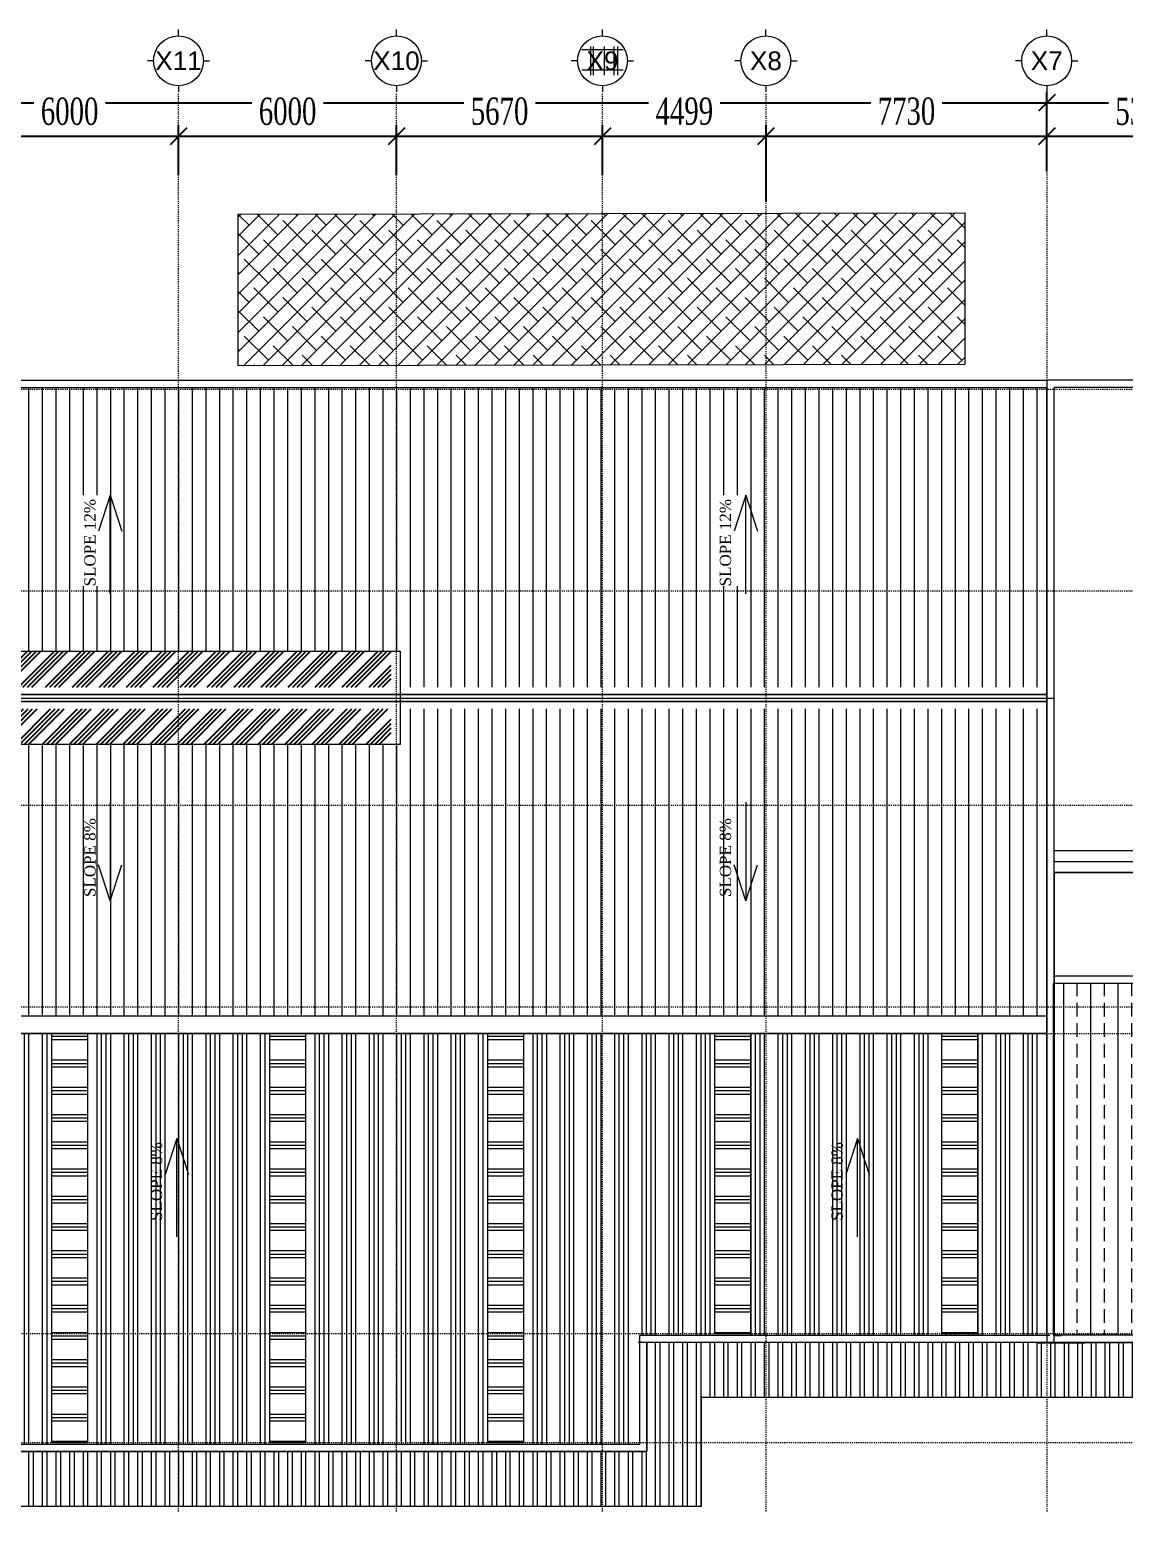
# Model space of a CAD drawing. Header units: inches. Extents: x 340055 to 349452, y -34649 to -30845.
# Drawn here: x 343704.4 to 343804.8, y -31976.6 to -31840.6 of the extents above; entities that cross this region are included whole.
import ezdxf
from ezdxf.enums import TextEntityAlignment as Align

# ---------------------------------------------------------------- set-up
doc = ezdxf.new("R2010")
doc.units = ezdxf.units.IN
doc.header["$MEASUREMENT"] = 0
for name, pattern in [('XRF-A-GRID LINE$0$CENTER', [50.8, 31.75, -6.35, 6.35, -6.35]), ('XRF-A-RF PLAN$0$ACAD_ISO02W100', [15, 12, -3]), ('XRF-A-RF PLAN$0$HIDDEN2', [0.1875, 0.125, -0.0625])]:
    doc.linetypes.add(name, pattern=pattern)
for name, color, linetype, lineweight in [('XRF-A-GRID LINE$0$text', 2, 'Continuous', 20), ('XRF-A-GRID LINE$0$TL-AXIS', 252, 'Continuous', 15), ('XRF-A-GRID LINE$0$ZONES', 7, 'Continuous', 9), ('XRF-A-RF PLAN$0$TL- Brick wall', 132, 'Continuous', 15), ('XRF-A-RF PLAN$0$TL-layout', 140, 'Continuous', 15), ('XRF-A-RF PLAN$0$TL-Platform', 5, 'Continuous', 15), ('XRF-A-RF PLAN$0$TL-WWT', 142, 'Continuous', 15)]:
    doc.layers.add(name, color=color, linetype=linetype, lineweight=lineweight)
doc.layers.add('XRF-A-RF PLAN$0$00 - BORDER', color=7, linetype='Continuous', plot=False)
for name, color, linetype in [('XRF-A-RF PLAN$0$cat1', 31, 'Continuous'), ('XRF-A-RF PLAN$0$hidden', 2, 'XRF-A-RF PLAN$0$HIDDEN2'), ('XRF-A-RF PLAN$0$TITLE-TEXT', 130, 'Continuous'), ('XRF-A-RF PLAN$0$TL-Roof', 60, 'Continuous'), ('XRF-A-RF PLAN$0$TUONG', 2, 'Continuous')]:
    doc.layers.add(name, color=color, linetype=linetype)
doc.styles.add('ST1', font='times.ttf', dxfattribs={"width": 0.7})
doc.styles.add('XRF-A-GRID LINE$0$ARIALH', font='')
doc.styles.add('XRF-A-RF PLAN$0$VNH', font='', dxfattribs={"height": 150})
doc.styles.get('XRF-A-GRID LINE$0$ARIALH').set_extended_font_data('.VnArialH')
doc.styles.get('XRF-A-RF PLAN$0$VNH').set_extended_font_data('.VnAvantH')
doc.dimstyles.new('300', dxfattribs={"dimtxt": 2.5, "dimasz": 1.5, "dimexe": 1, "dimexo": 0, "dimgap": 1, "dimtad": 1, "dimtoh": 1, "dimdec": 0, "dimlfac": 300, "dimzin": 0, "dimdsep": 46, "dimtxsty": 'ST1', "dimblk": 'OBLIQUE', "dimcen": 1, "dimdle": 1, "dimclrd": 8, "dimclre": 8, "dimclrt": 3, "dimadec": 0, "dimazin": 0, "dimtfac": 1, "dimtdec": 0, "dimtix": 1, "dimtofl": 0, "dimtmove": 1, "dimatfit": 3, "dimfxl": 0, "dimtolj": 1, "dimtzin": 0, "dimlwd": -1, "dimlwe": -1, "dimarcsym": 0})
pattern_1 = [(90, (6532.0921, 3803.1944), (-1.25, 2e-16), [])]
pattern_2 = [(90, (353505.5476, -27628.2967), (-1.25, 2e-16), [])]
pattern_3 = [(0, (353505.5476, -27628.2967), (0, 2.5), []), (0, (353505.5476, -27627.9842), (0, 2.5), []), (0, (353505.5476, -27627.6717), (0, 2.5), [])]

# ---------------------------------------------------------------- blocks, each defined once
blk = doc.blocks.new('XRF-A-GRID LINE$0$truc')
at = {"layer": 'XRF-A-GRID LINE$0$text', "color": 8}
for p, q in [((0, 4), (0, 5)), ((-4, 0), (-5, 0)), ((4, 0), (5, 0)), ((0, -4), (0, -5))]:
    blk.add_line(p, q, dxfattribs=at)
blk.add_circle((0, 0), 4, dxfattribs=at)
at = {"layer": 'XRF-A-GRID LINE$0$text', "color": 8, "style": 'XRF-A-GRID LINE$0$ARIALH'}
blk.add_attdef('TENTRUCDINHVI', text='', height=3, dxfattribs=at).set_placement((0, 0), align=Align.MIDDLE)
blk = doc.blocks.new('XRF-A-GRID LINE')
at = {"layer": 'XRF-A-GRID LINE$0$TL-AXIS', "linetype": 'XRF-A-GRID LINE$0$CENTER', "lineweight": 0, "ltscale": 0.01}
for p, q in [((-2936254, -1304492), (-2936254, -1265461)), ((-2930254, -1304492), (-2930254, -1265461)), ((-2924584, -1304492), (-2924584, -1265461)), ((-2920085, -1304492), (-2920085, -1265461)), ((-2912355, -1265461), (-2912355, -1304492)), ((-2983971, -1273596), (-2908067, -1273596)), ((-2983971, -1279146), (-2907862, -1279146)), ((-2983971, -1285046), (-2907862, -1285046)), ((-2983971, -1290596), (-2907862, -1290596)), ((-2984252, -1291336), (-2907851, -1291336)), ((-2984143, -1299596), (-2907802, -1299596)), ((-2984143, -1302596), (-2907848, -1302596))]:
    blk.add_line(p, q, dxfattribs=at)
ref = blk.add_blockref('XRF-A-GRID LINE$0$truc', (-2936259, -1264549), dxfattribs=dict(at, xscale=171.4285714291036, yscale=171.4285714291036, zscale=171.4285714291036, rotation=179.9999999999961))
ref.add_attrib('TENTRUCDINHVI', 'X11', dxfattribs={"layer": 'XRF-A-GRID LINE$0$ZONES', "height": 514.3, "style": 'XRF-A-GRID LINE$0$ARIALH'}).set_placement((-2936259, -1264549), align=Align.MIDDLE)
ref = blk.add_blockref('XRF-A-GRID LINE$0$truc', (-2930259, -1264549), dxfattribs=dict(at, xscale=171.4285714291036, yscale=171.4285714291036, zscale=171.4285714291036, rotation=179.9999999999961))
ref.add_attrib('TENTRUCDINHVI', 'X10', dxfattribs={"layer": 'XRF-A-GRID LINE$0$ZONES', "height": 514.3, "style": 'XRF-A-GRID LINE$0$ARIALH'}).set_placement((-2930259, -1264549), align=Align.MIDDLE)
ref = blk.add_blockref('XRF-A-GRID LINE$0$truc', (-2924589, -1264549), dxfattribs=dict(at, xscale=171.4285714291036, yscale=171.4285714291036, zscale=171.4285714291036, rotation=179.9999999999922))
ref.add_attrib('TENTRUCDINHVI', 'X9', dxfattribs={"layer": 'XRF-A-GRID LINE$0$ZONES', "height": 514.3, "style": 'XRF-A-GRID LINE$0$ARIALH'}).set_placement((-2924589, -1264549), align=Align.MIDDLE)
ref = blk.add_blockref('XRF-A-GRID LINE$0$truc', (-2920090, -1264549), dxfattribs=dict(at, xscale=171.4285714291036, yscale=171.4285714291036, zscale=171.4285714291036, rotation=179.9999999999922))
ref.add_attrib('TENTRUCDINHVI', 'x8', dxfattribs={"layer": 'XRF-A-GRID LINE$0$ZONES', "height": 514.3, "style": 'XRF-A-GRID LINE$0$ARIALH'}).set_placement((-2920090, -1264549), align=Align.MIDDLE)
ref = blk.add_blockref('XRF-A-GRID LINE$0$truc', (-2912360, -1264549), dxfattribs=dict(at, xscale=171.4285714291036, yscale=171.4285714291036, zscale=171.4285714291036, rotation=179.9999999999922))
ref.add_attrib('TENTRUCDINHVI', 'x7', dxfattribs={"layer": 'XRF-A-GRID LINE$0$ZONES', "height": 514.3, "style": 'XRF-A-GRID LINE$0$ARIALH'}).set_placement((-2912360, -1264549), align=Align.MIDDLE)
blk = doc.blocks.new('_Oblique')
at = {"color": 0, "linetype": 'ByBlock', "lineweight": -2}
blk.add_line((-0.5, -0.5), (0.5, 0.5), dxfattribs=at)
blk = doc.blocks.new('*D482')
at = {"color": 8, "linetype": 'Continuous', "transparency": 16777216}
for p, q in [((343598.03, -31853.61), (343598.03, -31846.31)), ((343797.7, -31853.61), (343797.7, -31846.31)), ((343597.03, -31847.31), (343798.7, -31847.31))]:
    blk.add_line(p, q, dxfattribs=at)
at = {"layer": 'Defpoints', "color": 0, "transparency": 16777216}
for p in [(343797.7, -31847.31), (343598.03, -31853.61), (343797.7, -31853.61)]:
    blk.add_point(p, dxfattribs=at)
at = {"color": 8, "transparency": 16777216, "xscale": 1.5, "yscale": 1.5, "zscale": 1.5, "rotation": 180}
blk.add_blockref('_Oblique', (343598.03, -31847.31), dxfattribs=at)
at = {"color": 8, "transparency": 16777216, "xscale": 1.5, "yscale": 1.5, "zscale": 1.5}
blk.add_blockref('_Oblique', (343797.7, -31847.31), dxfattribs=at)
at = {"color": 3, "transparency": 16777216, "insert": (343697.86, -31845.03), "char_height": 2.5, "attachment_point": 5, "style": 'ST1', "bg_fill": 3, "box_fill_scale": 1.25, "bg_fill_color": 256, "bg_fill_true_color": 13158600, "bg_fill_transparency": 0}
blk.add_mtext('\\A1;59900', dxfattribs=at)
blk = doc.blocks.new('*D483')
at = {"color": 8, "linetype": 'Continuous', "transparency": 16777216}
for p, q in [((343797.7, -31853.61), (343797.7, -31846.31)), ((343920.53, -31853.61), (343920.53, -31846.31)), ((343796.7, -31847.31), (343921.53, -31847.31))]:
    blk.add_line(p, q, dxfattribs=at)
at = {"layer": 'Defpoints', "color": 0, "transparency": 16777216}
for p in [(343920.53, -31847.31), (343797.7, -31853.61), (343920.53, -31853.61)]:
    blk.add_point(p, dxfattribs=at)
at = {"color": 8, "transparency": 16777216, "xscale": 1.5, "yscale": 1.5, "zscale": 1.5, "rotation": 180}
blk.add_blockref('_Oblique', (343797.7, -31847.31), dxfattribs=at)
at = {"color": 8, "transparency": 16777216, "xscale": 1.5, "yscale": 1.5, "zscale": 1.5}
blk.add_blockref('_Oblique', (343920.53, -31847.31), dxfattribs=at)
at = {"color": 3, "transparency": 16777216, "insert": (343859.11, -31845.04), "char_height": 2.5, "attachment_point": 5, "style": 'ST1', "bg_fill": 3, "box_fill_scale": 1.25, "bg_fill_color": 256, "bg_fill_true_color": 13158600, "bg_fill_transparency": 0}
blk.add_mtext('\\A1;36850', dxfattribs=at)
blk = doc.blocks.new('*D489')
at = {"color": 8, "linetype": 'Continuous', "transparency": 16777216}
for p, q in [((343698.03, -31853.16), (343698.03, -31849.38)), ((343718.03, -31853.95), (343718.03, -31849.38)), ((343697.03, -31850.38), (343719.03, -31850.38))]:
    blk.add_line(p, q, dxfattribs=at)
at = {"layer": 'Defpoints', "color": 0, "transparency": 16777216}
for p in [(343718.03, -31850.38), (343698.03, -31853.16), (343718.03, -31853.95)]:
    blk.add_point(p, dxfattribs=at)
at = {"color": 8, "transparency": 16777216, "xscale": 1.5, "yscale": 1.5, "zscale": 1.5, "rotation": 180}
blk.add_blockref('_Oblique', (343698.03, -31850.38), dxfattribs=at)
at = {"color": 8, "transparency": 16777216, "xscale": 1.5, "yscale": 1.5, "zscale": 1.5}
blk.add_blockref('_Oblique', (343718.03, -31850.38), dxfattribs=at)
at = {"color": 3, "transparency": 16777216, "insert": (343708.03, -31848.11), "char_height": 2.5, "attachment_point": 5, "style": 'ST1', "bg_fill": 3, "box_fill_scale": 1.25, "bg_fill_color": 256, "bg_fill_true_color": 13158600, "bg_fill_transparency": 0}
blk.add_mtext('\\A1;6000', dxfattribs=at)
blk = doc.blocks.new('*D490')
at = {"color": 8, "linetype": 'Continuous', "transparency": 16777216}
for p, q in [((343718.03, -31853.95), (343718.03, -31849.38)), ((343738.03, -31853.95), (343738.03, -31849.38)), ((343717.03, -31850.38), (343739.03, -31850.38))]:
    blk.add_line(p, q, dxfattribs=at)
at = {"layer": 'Defpoints', "color": 0, "transparency": 16777216}
for p in [(343738.03, -31850.38), (343718.03, -31853.95), (343738.03, -31853.95)]:
    blk.add_point(p, dxfattribs=at)
at = {"color": 8, "transparency": 16777216, "xscale": 1.5, "yscale": 1.5, "zscale": 1.5, "rotation": 180}
blk.add_blockref('_Oblique', (343718.03, -31850.38), dxfattribs=at)
at = {"color": 8, "transparency": 16777216, "xscale": 1.5, "yscale": 1.5, "zscale": 1.5}
blk.add_blockref('_Oblique', (343738.03, -31850.38), dxfattribs=at)
at = {"color": 3, "transparency": 16777216, "insert": (343728.03, -31848.11), "char_height": 2.5, "attachment_point": 5, "style": 'ST1', "bg_fill": 3, "box_fill_scale": 1.25, "bg_fill_color": 256, "bg_fill_true_color": 13158600, "bg_fill_transparency": 0}
blk.add_mtext('\\A1;6000', dxfattribs=at)
blk = doc.blocks.new('*D491')
at = {"color": 8, "linetype": 'Continuous', "transparency": 16777216}
for p, q in [((343738.03, -31853.95), (343738.03, -31849.38)), ((343756.93, -31853.95), (343756.93, -31849.38)), ((343737.03, -31850.38), (343757.93, -31850.38))]:
    blk.add_line(p, q, dxfattribs=at)
at = {"layer": 'Defpoints', "color": 0, "transparency": 16777216}
for p in [(343756.93, -31850.38), (343738.03, -31853.95), (343756.93, -31853.95)]:
    blk.add_point(p, dxfattribs=at)
at = {"color": 8, "transparency": 16777216, "xscale": 1.5, "yscale": 1.5, "zscale": 1.5, "rotation": 180}
blk.add_blockref('_Oblique', (343738.03, -31850.38), dxfattribs=at)
at = {"color": 8, "transparency": 16777216, "xscale": 1.5, "yscale": 1.5, "zscale": 1.5}
blk.add_blockref('_Oblique', (343756.93, -31850.38), dxfattribs=at)
at = {"color": 3, "transparency": 16777216, "insert": (343747.48, -31848.1), "char_height": 2.5, "attachment_point": 5, "style": 'ST1', "bg_fill": 3, "box_fill_scale": 1.25, "bg_fill_color": 256, "bg_fill_true_color": 13158600, "bg_fill_transparency": 0}
blk.add_mtext('\\A1;5670', dxfattribs=at)
blk = doc.blocks.new('*D492')
at = {"color": 8, "linetype": 'Continuous', "transparency": 16777216}
for p, q in [((343756.93, -31853.95), (343756.93, -31849.38)), ((343771.93, -31856.37), (343771.93, -31849.38)), ((343755.93, -31850.38), (343772.93, -31850.38))]:
    blk.add_line(p, q, dxfattribs=at)
at = {"layer": 'Defpoints', "color": 0, "transparency": 16777216}
for p in [(343771.93, -31850.38), (343756.93, -31853.95), (343771.93, -31856.37)]:
    blk.add_point(p, dxfattribs=at)
at = {"color": 8, "transparency": 16777216, "xscale": 1.5, "yscale": 1.5, "zscale": 1.5, "rotation": 180}
blk.add_blockref('_Oblique', (343756.93, -31850.38), dxfattribs=at)
at = {"color": 8, "transparency": 16777216, "xscale": 1.5, "yscale": 1.5, "zscale": 1.5}
blk.add_blockref('_Oblique', (343771.93, -31850.38), dxfattribs=at)
at = {"color": 3, "transparency": 16777216, "insert": (343764.43, -31848.1), "char_height": 2.5, "attachment_point": 5, "style": 'ST1', "bg_fill": 3, "box_fill_scale": 1.25, "bg_fill_color": 256, "bg_fill_true_color": 13158600, "bg_fill_transparency": 0}
blk.add_mtext('\\A1;4499', dxfattribs=at)
blk = doc.blocks.new('*D493')
at = {"color": 8, "linetype": 'Continuous', "transparency": 16777216}
for p, q in [((343771.93, -31856.37), (343771.93, -31849.38)), ((343797.7, -31853.15), (343797.7, -31849.38)), ((343770.93, -31850.38), (343798.7, -31850.38))]:
    blk.add_line(p, q, dxfattribs=at)
at = {"layer": 'Defpoints', "color": 0, "transparency": 16777216}
for p in [(343797.7, -31850.38), (343797.7, -31853.15), (343771.93, -31856.37)]:
    blk.add_point(p, dxfattribs=at)
at = {"color": 8, "transparency": 16777216, "xscale": 1.5, "yscale": 1.5, "zscale": 1.5, "rotation": 180}
blk.add_blockref('_Oblique', (343771.93, -31850.38), dxfattribs=at)
at = {"color": 8, "transparency": 16777216, "xscale": 1.5, "yscale": 1.5, "zscale": 1.5}
blk.add_blockref('_Oblique', (343797.7, -31850.38), dxfattribs=at)
at = {"color": 3, "transparency": 16777216, "insert": (343784.81, -31848.1), "char_height": 2.5, "attachment_point": 5, "style": 'ST1', "bg_fill": 3, "box_fill_scale": 1.25, "bg_fill_color": 256, "bg_fill_true_color": 13158600, "bg_fill_transparency": 0}
blk.add_mtext('\\A1;7730', dxfattribs=at)
blk = doc.blocks.new('*D494')
at = {"color": 8, "linetype": 'Continuous', "transparency": 16777216}
for p, q in [((343797.7, -31853.15), (343797.7, -31849.38)), ((343815.55, -31853.94), (343815.55, -31849.38)), ((343796.7, -31850.38), (343816.55, -31850.38))]:
    blk.add_line(p, q, dxfattribs=at)
at = {"layer": 'Defpoints', "color": 0, "transparency": 16777216}
for p in [(343815.55, -31850.38), (343797.7, -31853.15), (343815.55, -31853.94)]:
    blk.add_point(p, dxfattribs=at)
at = {"color": 8, "transparency": 16777216, "xscale": 1.5, "yscale": 1.5, "zscale": 1.5, "rotation": 180}
blk.add_blockref('_Oblique', (343797.7, -31850.38), dxfattribs=at)
at = {"color": 8, "transparency": 16777216, "xscale": 1.5, "yscale": 1.5, "zscale": 1.5}
blk.add_blockref('_Oblique', (343815.55, -31850.38), dxfattribs=at)
at = {"color": 3, "transparency": 16777216, "insert": (343806.62, -31848.11), "char_height": 2.5, "attachment_point": 5, "style": 'ST1', "bg_fill": 3, "box_fill_scale": 1.25, "bg_fill_color": 256, "bg_fill_true_color": 13158600, "bg_fill_transparency": 0}
blk.add_mtext('\\A1;5355', dxfattribs=at)

msp = doc.modelspace()

# ---------------------------------------------------------------- hatches: boundary and pattern name
at = {"lineweight": 0, "ltscale": 1e-09}
h = msp.add_hatch(dxfattribs=at)
h.set_pattern_fill('ANSI31,_O', color=3, scale=15, angle=135)
h.set_pattern_definition([(180, (12719.2337, 3803.1944), (-3e-16, -1.875), [])])
h.paths.add_polyline_path([(343755.0155, -31844.7722), (343758.82, -31844.7722), (343758.82, -31842.1464), (343755.0155, -31842.1464)])
h.paths.add_polyline_path([(343940.2815, -31970.165), (343940.2815, -31963.7471), (343934.9436, -31963.7471), (343934.9436, -31970.165)], flags=9)
h = msp.add_hatch(dxfattribs=at)
h.set_pattern_fill('ANSI31,_O', color=3, scale=15, angle=45)
h.set_pattern_definition([(90, (12719.2337, 3803.1944), (-1.875, 3e-16), [])])
h.paths.add_polyline_path([(343755.0155, -31844.7722), (343758.82, -31844.7722), (343758.82, -31842.1464), (343755.0155, -31842.1464)])
h = msp.add_hatch()
h.set_pattern_fill('ANSI34', color=256, scale=2.333333, style=0)
h.set_pattern_definition([(45, (339765.145, -32651.5013), (-1.2374369, 1.2374369), []), (45, (339765.5575, -32651.5013), (-1.2374369, 1.2374369), []), (45, (339765.97, -32651.5013), (-1.2374369, 1.2374369), []), (45, (339766.3825, -32651.5013), (-1.2374369, 1.2374369), [])])
h.paths.add_polyline_path([(343638.031, -31897.6498), (343618.531, -31897.6498), (343618.531, -31900.9498), (343638.031, -31900.9498)])
h.paths.add_polyline_path([(343658.031, -31897.6498), (343638.031, -31897.6498), (343638.031, -31900.9498), (343658.031, -31900.9498)])
h.paths.add_polyline_path([(343678.031, -31897.6498), (343658.031, -31897.6498), (343658.031, -31900.9498), (343678.031, -31900.9498)])
h.paths.add_polyline_path([(343698.031, -31897.6498), (343678.031, -31897.6498), (343678.031, -31900.9498), (343698.031, -31900.9498)])
h.paths.add_polyline_path([(343718.031, -31897.6498), (343698.031, -31897.6498), (343698.031, -31900.9498), (343718.031, -31900.9498)])
h.paths.add_polyline_path([(343737.531, -31897.6498), (343718.031, -31897.6498), (343718.031, -31900.9498), (343737.531, -31900.9498)])
h.paths.add_polyline_path([(343737.531, -31902.9498), (343718.031, -31902.9498), (343718.031, -31906.207), (343737.531, -31906.207)])
h.paths.add_polyline_path([(343718.031, -31902.9498), (343698.031, -31902.9498), (343698.031, -31906.207), (343718.031, -31906.207)])
h.paths.add_polyline_path([(343698.031, -31902.9498), (343678.031, -31902.9498), (343678.031, -31906.207), (343698.031, -31906.207)])
h.paths.add_polyline_path([(343678.031, -31902.9498), (343658.031, -31902.9498), (343658.031, -31906.207), (343678.031, -31906.207)])
h.paths.add_polyline_path([(343658.031, -31902.9498), (343638.031, -31902.9498), (343638.031, -31906.207), (343658.031, -31906.207)])
h.paths.add_polyline_path([(343638.031, -31902.9498), (343618.531, -31902.9498), (343618.531, -31906.207), (343638.031, -31906.207)])
at = {"layer": 'XRF-A-RF PLAN$0$TL-Platform', "lineweight": 0, "ltscale": 1e-09}
h = msp.add_hatch(dxfattribs=at)
h.set_pattern_fill('ANSI38', color=256, scale=10)
h.set_pattern_definition([(45, (353505.5476, -27628.2967), (-0.88388348, 0.88388348), []), (135, (353505.5476, -27628.2967), (-2.65165043, 0.88388348), [3.125, -1.875])])
h.paths.add_polyline_path([(343723.4924, -31857.5338), (343790.1576, -31857.4146), (343790.1576, -31871.3313), (343723.4924, -31871.4504)])
at = {"layer": 'XRF-A-RF PLAN$0$TL-Roof', "lineweight": 0, "ltscale": 1e-09}
h = msp.add_hatch(dxfattribs=at)
h.set_pattern_fill('ANSI31', color=256, scale=10, angle=45)
h.set_pattern_definition(pattern_1)
h.paths.add_polyline_path([(343755.0152, -31844.7731), (343758.8203, -31844.7731), (343758.8203, -31842.1455), (343755.0152, -31842.1455)])
h.paths.add_polyline_path([(343904.4168, -31891.8056), (343904.4165, -31891.8064), (343904.4168, -31891.8072)], flags=17)
h.paths.add_polyline_path([(343901.7806, -31900.0577), (343901.7806, -31891.888), (343903.3537, -31891.888), (343903.3537, -31900.0577)], flags=9)
h.paths.add_polyline_path([(343901.7806, -31900.056), (343901.7806, -31891.8864), (343903.3537, -31891.8864), (343903.3537, -31900.056)], flags=9)
h = msp.add_hatch(dxfattribs=at)
h.set_pattern_fill('ANSI31', color=256, scale=10, angle=45)
h.set_pattern_definition(pattern_1)
h.paths.add_polyline_path([(343755.0152, -31844.7731), (343758.8203, -31844.7731), (343758.8203, -31842.1455), (343755.0152, -31842.1455)])
h.paths.add_polyline_path([(343867.4624, -31891.8056), (343867.4621, -31891.8064), (343867.4624, -31891.8072)], flags=17)
h.paths.add_polyline_path([(343864.8262, -31900.0577), (343864.8262, -31891.888), (343866.3993, -31891.888), (343866.3993, -31900.0577)], flags=9)
h.paths.add_polyline_path([(343864.8262, -31900.056), (343864.8262, -31891.8864), (343866.3993, -31891.8864), (343866.3993, -31900.056)], flags=9)
h = msp.add_hatch(dxfattribs=at)
h.set_pattern_fill('ANSI31', color=256, scale=10, angle=45)
h.set_pattern_definition(pattern_1)
h.paths.add_polyline_path([(343755.0155, -31844.7722), (343758.82, -31844.7722), (343758.82, -31842.1464), (343755.0155, -31842.1464)])
h.paths.add_polyline_path([(343831.6476, -31873.4498), (343815.5476, -31873.4498), (343815.5476, -31894.8672), (343817.5069, -31894.8672), (343818.4989, -31891.8056), (343819.4909, -31894.8672), (343831.6476, -31894.8672)])
h.paths.add_polyline_path([(343815.5476, -31894.8672), (343815.5476, -31915.9498), (343831.6476, -31915.9498), (343831.6476, -31894.8672)])
h.paths.add_polyline_path([(343831.6476, -31894.8672), (343849.2143, -31894.8672), (343849.2143, -31873.4498), (343831.6476, -31873.4498)])
h.paths.add_polyline_path([(343849.2143, -31894.8672), (343831.6476, -31894.8672), (343831.6476, -31915.9498), (343849.2143, -31915.9498)])
h.paths.add_polyline_path([(343866.5476, -31873.4498), (343849.2143, -31873.4498), (343849.2143, -31894.8672), (343866.4704, -31894.8672), (343866.5476, -31894.6289)])
h.paths.add_polyline_path([(343866.5476, -31894.8672), (343849.2143, -31894.8672), (343849.2143, -31915.9498), (343866.5476, -31915.9498)])
h.paths.add_polyline_path([(343883.881, -31873.4498), (343866.5476, -31873.4498), (343866.5476, -31894.6289), (343867.4624, -31891.8056), (343868.4544, -31894.8672), (343883.881, -31894.8672)])
h.paths.add_polyline_path([(343883.881, -31894.8672), (343866.5476, -31894.8672), (343866.5476, -31916.9506), (343883.881, -31916.9506)])
h.paths.add_polyline_path([(343883.881, -31894.8672), (343901.2143, -31894.8672), (343901.2143, -31873.4498), (343883.881, -31873.4498)])
h.paths.add_polyline_path([(343904.4168, -31891.8056), (343905.4088, -31894.8672), (343919.8644, -31894.8672), (343919.8644, -31873.4498), (343901.2143, -31873.4498), (343901.2143, -31894.8672), (343903.4248, -31894.8672)])
h.paths.add_polyline_path([(343817.742, -31900.1916), (343817.742, -31891.8335), (343815.2637, -31891.8335), (343815.2637, -31900.1916)], flags=9)
h.paths.add_polyline_path([(343866.7055, -31900.1933), (343866.7055, -31891.8351), (343864.2272, -31891.8351), (343864.2272, -31900.1933)], flags=9)
h.paths.add_polyline_path([(343866.7055, -31900.1916), (343866.7055, -31891.8335), (343864.2272, -31891.8335), (343864.2272, -31900.1916)], flags=9)
h.paths.add_polyline_path([(343903.6599, -31900.1933), (343903.6599, -31891.8351), (343901.1816, -31891.8351), (343901.1816, -31900.1933)], flags=9)
h.paths.add_polyline_path([(343903.6599, -31900.1916), (343903.6599, -31891.8335), (343901.1816, -31891.8335), (343901.1816, -31900.1916)], flags=9)
at = {"layer": 'XRF-A-RF PLAN$0$TL-Roof', "lineweight": 0, "ltscale": 1e-09, "transparency": 33554559}
h = msp.add_hatch(dxfattribs=at)
h.set_pattern_fill('ANSI31', color=8, scale=10, angle=45)
h.set_pattern_definition(pattern_2)
h.paths.add_polyline_path([(343769.3197, -31891.6893), (343769.3197, -31883.3312), (343766.8428, -31883.3312), (343766.8428, -31891.6893)], flags=16)
h.paths.add_polyline_path([(343711.0112, -31891.6893), (343711.0112, -31883.3312), (343708.5344, -31883.3312), (343708.5344, -31891.6893)], flags=16)
h.paths.add_polyline_path([(343652.7028, -31891.6893), (343652.7028, -31883.3312), (343650.226, -31883.3312), (343650.226, -31891.6893)], flags=16)
h.paths.add_polyline_path([(343738.2644, -31900.9498), (343797.6976, -31900.9498), (343797.6976, -31873.4498), (343597.8644, -31873.4498), (343597.8644, -31901.6164), (343597.9311, -31901.6164), (343597.9311, -31900.9498), (343617.5978, -31900.9498), (343617.5978, -31897.6498), (343738.2644, -31897.6498)])
h = msp.add_hatch(dxfattribs=at)
h.set_pattern_fill('ANSI31', color=8, scale=10, angle=45)
h.set_pattern_definition(pattern_2)
h.paths.add_polyline_path([(343711.0112, -31920.5706), (343711.0112, -31912.2124), (343708.5344, -31912.2124), (343708.5344, -31920.5706)], flags=24)
h.paths.add_polyline_path([(343769.3197, -31920.5706), (343769.3197, -31912.2124), (343766.8428, -31912.2124), (343766.8428, -31920.5706)], flags=24)
h.paths.add_polyline_path([(343652.7028, -31920.5706), (343652.7028, -31912.2124), (343650.226, -31912.2124), (343650.226, -31920.5706)], flags=24)
edge = h.paths.add_edge_path()
edge.add_arc((343681.6295, -31916.2088), 5.7764, 0, 360)
h.paths.add_polyline_path([(343797.6981, -31931.1164), (343797.6981, -31902.9498), (343738.3644, -31902.9498), (343738.3644, -31906.207), (343617.6977, -31906.207), (343617.6977, -31902.9498), (343597.9311, -31902.9498), (343597.9311, -31931.1164)])
h = msp.add_hatch(dxfattribs=at)
h.set_pattern_fill('ANSI33,_O', color=5, scale=10, angle=45)
h.set_pattern_definition([(90, (12719.2337, 3803.1944), (-2.5, 4e-16), []), (90, (12720.4837, 3804.4444), (-2.5, 4e-16), [1.25, -0.625])])
h.paths.add_polyline_path([(343827.864, -31928.1509), (343798.2643, -31928.1509), (343798.2643, -31960.3937), (343827.864, -31960.3937)])
at = {"layer": 'XRF-A-RF PLAN$0$TL-Roof', "lineweight": 0, "ltscale": 1e-09, "transparency": 33554687}
h = msp.add_hatch(dxfattribs=at)
h.set_pattern_fill('ANSI34', color=8, scale=3.333333, angle=45)
h.set_pattern_definition([(90, (353505.5476, -27628.2967), (-2.5, 0), []), (90, (353505.9643, -27627.88), (-2.5, 0), []), (90, (353506.381, -27627.4634), (-2.5, 0), []), (90, (353506.7976, -27627.0467), (-2.5, 0), [])])
h.paths.add_polyline_path([(343609.6977, -31932.7498), (343606.3644, -31932.7498), (343606.3644, -31970.2831), (343609.6977, -31970.2831)])
h.paths.add_polyline_path([(343629.6977, -31932.7498), (343626.3644, -31932.7498), (343626.3644, -31970.4505), (343629.6977, -31970.4505)])
h.paths.add_polyline_path([(343649.6977, -31932.7498), (343646.3644, -31932.7498), (343646.3644, -31970.4505), (343649.6977, -31970.4505)], flags=16)
h.paths.add_polyline_path([(343669.6977, -31932.7498), (343666.3644, -31932.7498), (343666.3644, -31970.4505), (343669.6977, -31970.4505)])
h.paths.add_polyline_path([(343689.6961, -31932.7498), (343686.3627, -31932.7498), (343686.3627, -31970.4505), (343689.6961, -31970.4505)])
h.paths.add_polyline_path([(343709.6977, -31932.7498), (343706.3644, -31932.7498), (343706.3644, -31970.4505), (343709.6977, -31970.4505)])
h.paths.add_polyline_path([(343729.6977, -31932.7498), (343726.3644, -31932.7498), (343726.3644, -31970.4505), (343729.6977, -31970.4505)])
h.paths.add_polyline_path([(343749.6977, -31932.7498), (343746.3644, -31932.7498), (343746.3644, -31970.4505), (343749.6977, -31970.4505)], flags=16)
h.paths.add_polyline_path([(343770.5294, -31932.7498), (343767.1961, -31932.7498), (343767.1962, -31960.4504), (343770.5296, -31960.4504)])
h.paths.add_polyline_path([(343791.3644, -31932.7498), (343788.0311, -31932.7498), (343788.0311, -31960.2822), (343791.3644, -31960.2822)])
h.paths.add_polyline_path([(343618.625, -31950.7123), (343618.625, -31942.3542), (343616.1481, -31942.3542), (343616.1481, -31950.7123)], flags=16)
h.paths.add_polyline_path([(343797.6981, -31960.45), (343797.6981, -31932.7498), (343597.8644, -31932.7498), (343597.8644, -31970.4505), (343760.3311, -31970.4505), (343760.3311, -31960.4506)])
at = {"layer": 'XRF-A-RF PLAN$0$TL-Roof', "lineweight": 0, "ltscale": 1e-09, "transparency": 33554559}
h = msp.add_hatch(dxfattribs=at)
h.set_pattern_fill('PLAST', color=256, scale=10)
h.set_pattern_definition([(0, (353585.5476, -27628.2967), (0, 2.5), []), (0, (353585.5476, -27627.9842), (0, 2.5), []), (0, (353585.5476, -27627.6717), (0, 2.5), [])])
h.paths.add_polyline_path([(343709.6977, -31932.7498), (343706.3644, -31932.7498), (343706.3644, -31970.2831), (343709.6977, -31970.2831)])
h = msp.add_hatch(dxfattribs=at)
h.set_pattern_fill('PLAST', color=256, scale=10)
h.set_pattern_definition([(0, (353605.5476, -27628.2967), (0, 2.5), []), (0, (353605.5476, -27627.9842), (0, 2.5), []), (0, (353605.5476, -27627.6717), (0, 2.5), [])])
h.paths.add_polyline_path([(343729.6977, -31932.7498), (343726.3644, -31932.7498), (343726.3644, -31970.2831), (343729.6977, -31970.2831)])
h = msp.add_hatch(dxfattribs=at)
h.set_pattern_fill('PLAST', color=256, scale=10)
h.set_pattern_definition([(0, (353625.5476, -27628.2967), (0, 2.5), []), (0, (353625.5476, -27627.9842), (0, 2.5), []), (0, (353625.5476, -27627.6717), (0, 2.5), [])])
h.paths.add_polyline_path([(343749.6977, -31932.7498), (343746.3644, -31932.7498), (343746.3644, -31970.2831), (343749.6977, -31970.2831)])
h = msp.add_hatch(dxfattribs=at)
h.set_pattern_fill('PLAST', color=256, scale=10)
h.set_pattern_definition(pattern_3)
h.paths.add_polyline_path([(343770.5294, -31932.7498), (343767.1961, -31932.7498), (343767.1961, -31960.2822), (343770.5294, -31960.2822)])
h = msp.add_hatch(dxfattribs=at)
h.set_pattern_fill('PLAST', color=256, scale=10)
h.set_pattern_definition(pattern_3)
h.paths.add_polyline_path([(343791.3644, -31932.7498), (343788.0311, -31932.7498), (343788.0311, -31960.2822), (343791.3644, -31960.2822)])
h = msp.add_hatch(dxfattribs=at)
h.set_pattern_fill('PLAST', color=256, scale=10)
h.set_pattern_definition(pattern_3)
h.paths.add_polyline_path([(343709.6977, -31943.1831), (343706.3644, -31943.1831), (343706.3644, -31970.4505), (343709.6977, -31970.4505)])
h = msp.add_hatch(dxfattribs=at)
h.set_pattern_fill('PLAST', color=256, scale=10)
h.set_pattern_definition(pattern_3)
h.paths.add_polyline_path([(343729.6977, -31943.1831), (343726.3644, -31943.1831), (343726.3644, -31959.8497), (343729.6977, -31959.8497)])
h = msp.add_hatch(dxfattribs=at)
h.set_pattern_fill('PLAST', color=256, scale=10)
h.set_pattern_definition(pattern_3)
h.paths.add_polyline_path([(343749.6977, -31943.1831), (343746.3644, -31943.1831), (343746.3644, -31959.8497), (343749.6977, -31959.8497)])
at = {"layer": 'XRF-A-RF PLAN$0$TL-Roof', "lineweight": 0, "ltscale": 1e-09, "transparency": 33554687}
h = msp.add_hatch(dxfattribs=at)
h.set_pattern_fill('ANSI32', color=256, scale=3.333333, angle=45)
h.set_pattern_definition([(90, (353505.5476, -27628.2967), (-1.25, 0), []), (90, (353505.9643, -27627.88), (-1.25, 0), [])])
h.paths.add_polyline_path([(343765.9977, -31966.1172), (343827.8529, -31966.1164), (343827.8529, -31961.1164), (343804.2419, -31961.1164), (343760.9978, -31961.1173), (343760.9978, -31971.1172), (343608.0978, -31971.1172), (343608.0978, -31976.1172), (343765.9977, -31976.1172)])

# ---------------------------------------------------------------- linework, layer by layer
at = {"layer": 'XRF-A-RF PLAN$0$00 - BORDER', "lineweight": 0, "ltscale": 1e-09}
msp.add_line((343760.9978, -31971.1172), (343760.9978, -31961.1173), dxfattribs=at)
msp.add_lwpolyline([(343797.9514, -31960.4497), (343760.3311, -31960.4506), (343760.3311, -31970.4505), (343597.8644, -31970.4505), (343597.8644, -31961.1164)], dxfattribs=at)
at = {"layer": 'XRF-A-RF PLAN$0$cat1', "lineweight": 0}
msp.add_lwpolyline([(343783.0311, -31961.1164), (343760.1794, -31961.1164)], dxfattribs=at)
at = {"layer": 'XRF-A-RF PLAN$0$hidden', "lineweight": 0, "ltscale": 1e-09}
for p, q in [((343597.8644, -31931.1164), (343797.6981, -31931.1164)), ((343597.8644, -31932.7498), (343797.6981, -31932.7498))]:
    msp.add_line(p, q, dxfattribs=at)
msp.add_lwpolyline([(343798.3647, -31960.4497), (343798.9976, -31960.4497)], dxfattribs=at)
at = {"layer": 'XRF-A-RF PLAN$0$TITLE-TEXT', "lineweight": 0, "ltscale": 1e-09}
for p, q in [((343798.3647, -31915.9498), (343919.8644, -31915.9498)), ((343798.3647, -31916.9498), (343919.8644, -31916.9498))]:
    msp.add_line(p, q, dxfattribs=at)
for points in [[(343827.864, -31960.4497), (343919.8644, -31960.4497), (343919.8644, -31873.4498), (343798.3647, -31873.4498)], [(343827.864, -31960.4497), (343919.8644, -31960.4497), (343919.8644, -31917.9498), (343798.3647, -31917.9498), (343798.3647, -31960.4497), (343798.9976, -31960.4497)]]:
    msp.add_lwpolyline(points, dxfattribs=at)
at = {"layer": 'XRF-A-RF PLAN$0$TL- Brick wall', "lineweight": 0, "ltscale": 1e-09}
msp.add_line((343597.1978, -31872.7831), (343797.6981, -31872.7831), dxfattribs=at)
msp.add_lwpolyline([(343797.6981, -31961.1164), (343920.5311, -31961.1164), (343920.5311, -31872.7838), (343797.6981, -31872.7838)], close=True, dxfattribs=at)
at = {"layer": 'XRF-A-RF PLAN$0$TL-layout', "lineweight": 0, "ltscale": 1e-09}
msp.add_line((343597.1978, -31901.9498), (343798.3647, -31901.9498), dxfattribs=at)
at = {"layer": 'XRF-A-RF PLAN$0$TL-Platform', "lineweight": 0, "ltscale": 1e-09}
msp.add_lwpolyline([(343723.4924, -31857.5338), (343790.1576, -31857.4146), (343790.1576, -31871.3313), (343723.4924, -31871.4504)], close=True, dxfattribs=at)
at = {"layer": 'XRF-A-RF PLAN$0$TL-Roof', "lineweight": 0, "ltscale": 1e-09}
for p, q in [((343797.6981, -31960.4497), (343797.6981, -31873.4498)), ((343798.3647, -31960.4497), (343798.3647, -31873.4498)), ((343711.7532, -31883.3435), (343710.6827, -31886.6477)), ((343711.7532, -31892.3766), (343711.7532, -31883.3435)), ((343711.7532, -31883.3435), (343712.8238, -31886.6477)), ((343770.0616, -31883.3435), (343768.9911, -31886.6477)), ((343770.0616, -31892.3766), (343770.0616, -31883.3435)), ((343770.0616, -31883.3435), (343771.1322, -31886.6477)), ((343711.7532, -31911.5229), (343711.7532, -31920.5561)), ((343770.0616, -31911.5229), (343770.0616, -31920.5561)), ((343711.7532, -31920.5561), (343710.6827, -31917.2518)), ((343711.7532, -31920.5561), (343712.8238, -31917.2518)), ((343770.0616, -31920.5561), (343768.9911, -31917.2518)), ((343770.0616, -31920.5561), (343771.1322, -31917.2518)), ((343798.3647, -31917.9498), (343919.8644, -31917.9498)), ((343717.8633, -31942.3665), (343716.7927, -31945.6707)), ((343717.8633, -31951.3997), (343717.8633, -31942.3665)), ((343717.8633, -31942.3665), (343718.9339, -31945.6707)), ((343780.3065, -31942.3665), (343779.2359, -31945.6707)), ((343780.3065, -31951.3997), (343780.3065, -31942.3665)), ((343780.3065, -31942.3665), (343781.377, -31945.6707))]:
    msp.add_line(p, q, dxfattribs=at)
at = {"layer": 'XRF-A-RF PLAN$0$TL-Roof', "lineweight": 0, "ltscale": 1e-09, "transparency": 33554559}
for p, q in [((343827.864, -31928.1509), (343798.9976, -31928.1509)), ((343796.8644, -31961.1189), (343801.2179, -31961.1188))]:
    msp.add_line(p, q, dxfattribs=at)
at = {"layer": 'XRF-A-RF PLAN$0$TL-Roof', "lineweight": 0, "ltscale": 1e-09}
for points in [[(343597.8644, -31873.4498), (343797.6981, -31873.4498), (343797.6981, -31901.6164), (343597.8644, -31901.6164)], [(343617.6977, -31897.6498), (343738.3644, -31897.6498), (343738.3644, -31906.207), (343617.6977, -31906.207)], [(343797.6981, -31902.2831), (343597.9311, -31902.2831), (343597.9311, -31931.1164), (343797.6981, -31931.1164)], [(343709.6977, -31932.7498), (343706.3644, -31932.7498), (343706.3644, -31970.2831), (343709.6977, -31970.2831)], [(343729.6977, -31932.7498), (343726.3644, -31932.7498), (343726.3644, -31970.2831), (343729.6977, -31970.2831)], [(343749.6977, -31932.7498), (343746.3644, -31932.7498), (343746.3644, -31970.2831), (343749.6977, -31970.2831)], [(343770.5294, -31932.7498), (343767.1961, -31932.7498), (343767.1961, -31960.2822), (343770.5294, -31960.2822)], [(343791.3644, -31932.7498), (343788.0311, -31932.7498), (343788.0311, -31960.2822), (343791.3644, -31960.2822)]]:
    msp.add_lwpolyline(points, close=True, dxfattribs=at)
for points in [[(343597.8644, -31901.6164), (343797.6981, -31901.6164)], [(343597.8644, -31902.2831), (343797.6981, -31902.2831)], [(343797.6981, -31932.7498), (343597.8644, -31932.7498)], [(343797.6981, -31960.4497), (343797.6981, -31932.7498), (343597.8644, -31932.7498)]]:
    msp.add_lwpolyline(points, dxfattribs=at)
at = {"layer": 'XRF-A-RF PLAN$0$TL-Roof', "lineweight": 0, "ltscale": 1e-09, "transparency": 33554559}
for points in [[(343827.864, -31961.1164), (343828.5307, -31961.1164), (343828.5307, -31927.4842), (343798.331, -31927.4842), (343798.331, -31961.1164), (343797.6972, -31961.1164)], [(343797.9514, -31961.1164), (343760.9978, -31961.1173), (343760.9977, -31971.1172), (343597.1978, -31971.1172), (343597.1978, -31961.1164)], [(343801.2179, -31961.1164), (343796.3644, -31961.1164)], [(343801.2179, -31961.1164), (343796.3644, -31961.1164)], [(343797.6972, -31961.1164), (343804.2419, -31961.1164)], [(343797.6976, -31961.1164), (343804.2419, -31961.1164)]]:
    msp.add_lwpolyline(points, dxfattribs=at)
for points in [[(343827.864, -31928.1509), (343798.2643, -31928.1509), (343798.2643, -31960.3937), (343827.864, -31960.3937)], [(343797.6981, -31932.7498), (343797.6981, -31960.4497), (343760.3311, -31960.4506), (343760.3311, -31970.4505), (343597.8644, -31970.4505), (343597.8644, -31932.7498)]]:
    msp.add_lwpolyline(points, close=True, dxfattribs=at)
at = {"layer": 'XRF-A-RF PLAN$0$TL-WWT', "lineweight": 0, "ltscale": 1e-09}
msp.add_lwpolyline([(343765.9977, -31966.1172), (343827.8529, -31966.1164), (343827.8529, -31961.1164), (343804.2419, -31961.1164), (343760.9978, -31961.1173), (343760.9978, -31971.1172), (343608.0978, -31971.1172), (343608.0978, -31976.1172), (343765.9977, -31976.1172)], close=True, dxfattribs=at)
at = {"layer": 'XRF-A-RF PLAN$0$TUONG', "lineweight": 0, "ltscale": 1e-09}
msp.add_line((343608.5978, -31971.1163), (343760.9978, -31971.1172), dxfattribs=at)

# ---------------------------------------------------------------- block references
at = {"color": 8, "xscale": 0.003333333334012423, "yscale": 0.003333333334012423, "zscale": 0.003333333334012423}
msp.add_blockref('XRF-A-GRID LINE', (353505.5476, -27628.2967), dxfattribs=at)

# ---------------------------------------------------------------- texts
at = {"linetype": 'XRF-A-RF PLAN$0$ACAD_ISO02W100', "char_height": 1.033361, "width": 50.02323, "rotation": 90, "style": 'XRF-A-RF PLAN$0$VNH'}
for s, insert, attachment_point in [('{\\f.VnTimeH|b0|i0|c0|p34;slope 12%}', (343709.3753, -31883.6826), 3), ('{\\f.VnTimeH|b0|i0|c0|p34;slope 12%}', (343767.6837, -31883.6826), 3), ('{\\f.VnTimeH|b0|i0|c0|p34;slope 8%}', (343709.3753, -31920.2169), 1), ('{\\f.VnTimeH|b0|i0|c0|p34;slope 8%}', (343767.6837, -31920.2169), 1), ('{\\f.VnTimeH|b0|i0|c0|p34;slope 8%}', (343715.4854, -31942.7057), 3), ('{\\f.VnTimeH|b0|i0|c0|p34;slope 8%}', (343777.9286, -31942.7057), 3)]:
    msp.add_mtext(s, dxfattribs=dict(at, insert=insert, attachment_point=attachment_point))

# ---------------------------------------------------------------- next in the draw order: dimensions: what is measured, and where the dimension line sits
at = {"color": 8}
dim = msp.add_linear_dim(base=(343797.6976, -31847.3075), p1=(343598.0311, -31853.6085), p2=(343797.6976, -31853.6085), dimstyle='300', dxfattribs=at)
dim.commit()
dim.dimension.update_dxf_attribs({"geometry": '*D482', "text_midpoint": (343697.8643, -31845.0323)})

# ---------------------------------------------------------------- next in the draw order: dimensions: what is measured, and where the dimension line sits
for base, p1, p2, picture, middle in [((343920.531, -31847.3075), (343797.6976, -31853.6085), (343920.531, -31853.6085), '*D483', (343859.1143, -31845.0359)), ((343718.0344, -31850.3792), (343698.0344, -31853.1565), (343718.0344, -31853.947), '*D489', (343708.0344, -31848.1076))]:
    dim = msp.add_linear_dim(base=base, p1=p1, p2=p2, dimstyle='300', dxfattribs=at)
    dim.commit()
    dim.dimension.update_dxf_attribs({"geometry": picture, "text_midpoint": middle})

# ---------------------------------------------------------------- next in the draw order: dimensions: what is measured, and where the dimension line sits
dim = msp.add_linear_dim(base=(343738.0344, -31850.3792), p1=(343718.0344, -31853.947), p2=(343738.0344, -31853.947), dimstyle='300', dxfattribs=at)
dim.commit()
dim.dimension.update_dxf_attribs({"geometry": '*D490', "text_midpoint": (343728.0344, -31848.1076)})

# ---------------------------------------------------------------- next in the draw order: dimensions: what is measured, and where the dimension line sits
dim = msp.add_linear_dim(base=(343756.9344, -31850.3792), p1=(343738.0344, -31853.947), p2=(343756.9344, -31853.947), dimstyle='300', dxfattribs=at)
dim.commit()
dim.dimension.update_dxf_attribs({"geometry": '*D491', "text_midpoint": (343747.4844, -31848.104)})

# ---------------------------------------------------------------- next in the draw order: dimensions: what is measured, and where the dimension line sits
dim = msp.add_linear_dim(base=(343771.9311, -31850.3792), p1=(343756.9344, -31853.947), p2=(343771.9311, -31856.3671), dimstyle='300', dxfattribs=at)
dim.commit()
dim.dimension.update_dxf_attribs({"geometry": '*D492', "text_midpoint": (343764.4327, -31848.104)})

# ---------------------------------------------------------------- next in the draw order: dimensions: what is measured, and where the dimension line sits
dim = msp.add_linear_dim(base=(343797.6976, -31850.3792), p1=(343771.9311, -31856.3671), p2=(343797.6976, -31853.1542), dimstyle='300', dxfattribs=at)
dim.commit()
dim.dimension.update_dxf_attribs({"geometry": '*D493', "text_midpoint": (343784.8143, -31848.104)})

# ---------------------------------------------------------------- next in the draw order: dimensions: what is measured, and where the dimension line sits
dim = msp.add_linear_dim(base=(343815.5476, -31850.3792), p1=(343797.6976, -31853.1542), p2=(343815.5476, -31853.9447), dimstyle='300', dxfattribs=at)
dim.commit()
dim.dimension.update_dxf_attribs({"geometry": '*D494', "text_midpoint": (343806.6226, -31848.1076)})

doc.saveas('drawing.dxf')
